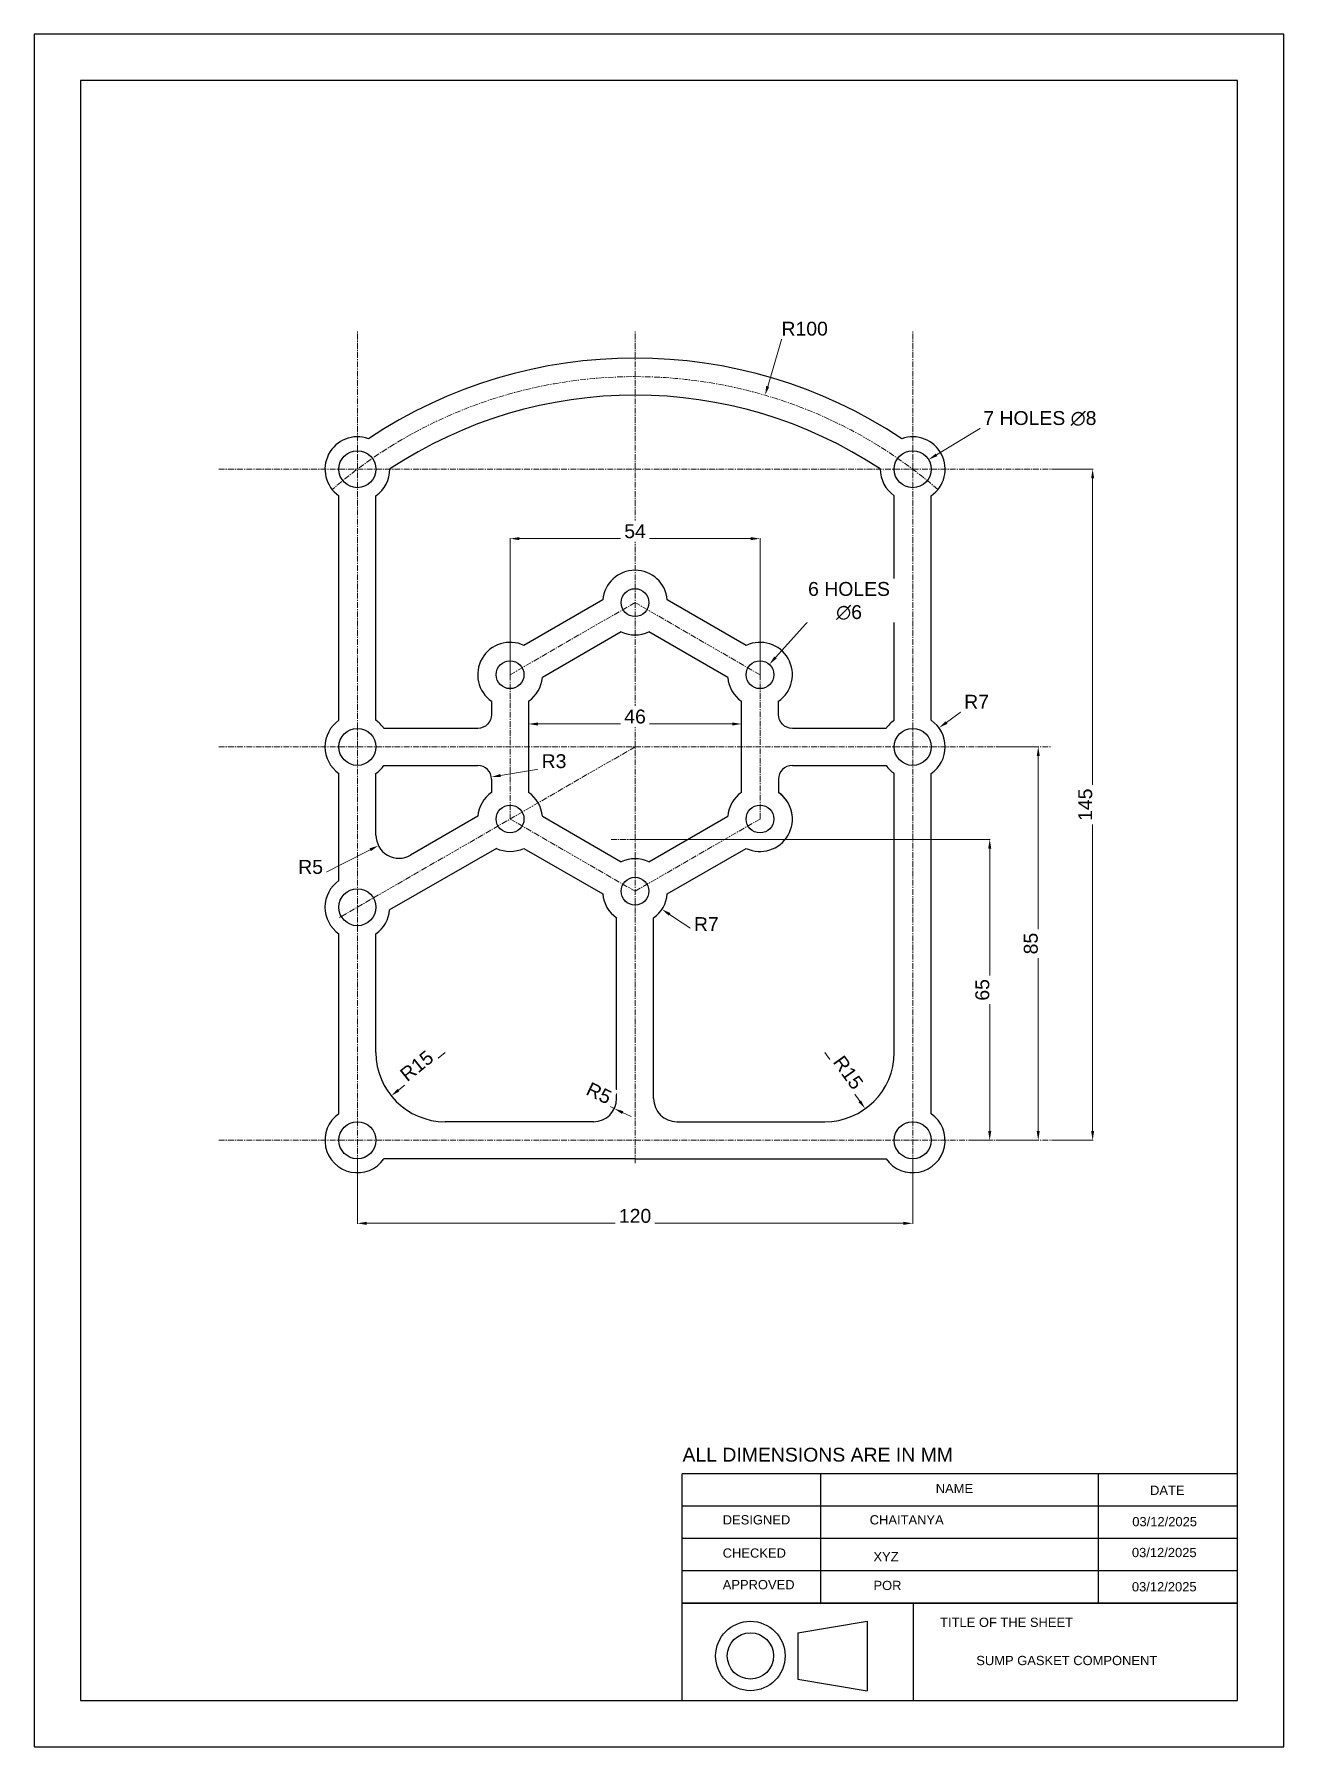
# Model space of a CAD drawing. Header units: millimetres. Extents: x -130 to 140, y -216 to 154.
import ezdxf

# ---------------------------------------------------------------- set-up
doc = ezdxf.new("R2010")
doc.units = ezdxf.units.MM
doc.header["$MEASUREMENT"] = 0
doc.linetypes.add('CENTER', pattern=[2, 1.25, -0.25, 0.25, -0.25])
doc.layers.add('AM_5', color=3, linetype='Continuous', lineweight=15)
doc.layers.add('centerline', color=1, linetype='CENTER', lineweight=15)
doc.layers.add('TEXT', color=254, linetype='Continuous')
doc.styles.get("Standard").update_dxf_attribs({"font": 'arial.ttf'})
doc.dimstyles.new('AM_ANSI$0', dxfattribs={"dimtxt": 3, "dimasz": 2, "dimexe": 0.1, "dimexo": 0.05, "dimgap": 0.06, "dimtad": 1, "dimtoh": 1, "dimdec": 3, "dimzin": 9, "dimdsep": 46, "dimtxsty": 'Standard', "dimcen": 0, "dimclrd": 256, "dimclre": 256, "dimclrt": 256, "dimadec": 0, "dimazin": 2, "dimtp": 0.1, "dimtm": 0.1, "dimtfac": 0.71, "dimtdec": 3, "dimtofl": 0, "dimtmove": 0, "dimatfit": 3, "dimfxl": 1, "dimtfill": 1, "dimtolj": 1, "dimtzin": 7, "dimlwd": -1, "dimlwe": -1, "dimarcsym": 1})
doc.dimstyles.new('AM_ANSI$3', dxfattribs={"dimtxt": 3, "dimasz": 2, "dimexe": 0.1, "dimexo": 0.05, "dimgap": 0.06, "dimtad": 1, "dimtoh": 1, "dimdec": 3, "dimzin": 9, "dimdsep": 46, "dimtxsty": 'Standard', "dimcen": 0, "dimclrd": 256, "dimclre": 256, "dimclrt": 256, "dimadec": 0, "dimazin": 2, "dimtp": 0.1, "dimtm": 0.1, "dimtfac": 0.71, "dimtdec": 3, "dimtofl": 0, "dimtmove": 0, "dimatfit": 0, "dimfxl": 1, "dimtfill": 1, "dimtolj": 1, "dimtzin": 7, "dimlwd": -1, "dimlwe": -1, "dimarcsym": 1})
doc.dimstyles.new('AM_ANSI$4', dxfattribs={"dimtxt": 3, "dimasz": 2, "dimexe": 0.1, "dimexo": 0.05, "dimgap": 0.06, "dimtad": 1, "dimtoh": 1, "dimdec": 3, "dimzin": 9, "dimdsep": 46, "dimtxsty": 'Standard', "dimcen": 0, "dimclrd": 256, "dimclre": 256, "dimclrt": 256, "dimadec": 0, "dimazin": 2, "dimtp": 0.1, "dimtm": 0.1, "dimtfac": 0.71, "dimtdec": 3, "dimtofl": 0, "dimtmove": 0, "dimatfit": 0, "dimfxl": 1, "dimtfill": 1, "dimtolj": 1, "dimtzin": 7, "dimlwd": -1, "dimlwe": -1, "dimarcsym": 1})

# ---------------------------------------------------------------- blocks, each defined once
blk = doc.blocks.new('*D4')
at = {"layer": 'AM_5', "transparency": 16777216}
for p, q in [((-60, -90.02), (-60, -103.04)), ((60, -90.02), (60, -103.04)), ((-58, -102.94), (58, -102.94))]:
    blk.add_line(p, q, dxfattribs=at)
for points in [[(-58, -102.61), (-58, -103.27), (-60, -102.94)], [(58, -102.61), (58, -103.27), (60, -102.94)]]:
    blk.add_solid(points, dxfattribs=at)
at = {"layer": 'Defpoints', "color": 0, "transparency": 16777216}
for p in [(-60, -89.97), (60, -89.97), (60, -102.94)]:
    blk.add_point(p, dxfattribs=at)
at = {"layer": 'AM_5', "transparency": 16777216, "insert": (0, -101.35), "char_height": 3, "attachment_point": 5, "bg_fill": 3, "box_fill_scale": 1.25, "bg_fill_color": 256, "bg_fill_true_color": 13158600, "bg_fill_transparency": 0}
blk.add_mtext('\\A1;120', dxfattribs=at)
blk = doc.blocks.new('*D5')
at = {"layer": 'AM_5', "transparency": 16777216}
for p, q in [((78.45, 0), (87.22, 0)), ((87.12, -83), (87.12, -2)), ((78.45, -85), (87.22, -85))]:
    blk.add_line(p, q, dxfattribs=at)
for points in [[(86.79, -2), (87.46, -2), (87.12, 0)], [(86.79, -83), (87.46, -83), (87.12, -85)]]:
    blk.add_solid(points, dxfattribs=at)
at = {"layer": 'Defpoints', "color": 0, "transparency": 16777216}
for p in [(78.4, 0), (87.12, 0), (78.4, -85)]:
    blk.add_point(p, dxfattribs=at)
at = {"layer": 'AM_5', "transparency": 16777216, "insert": (85.53, -42.5), "char_height": 3, "attachment_point": 5, "rotation": 90, "bg_fill": 3, "box_fill_scale": 1.25, "bg_fill_color": 256, "bg_fill_true_color": 13158600, "bg_fill_transparency": 0}
blk.add_mtext('\\A1;85', dxfattribs=at)
blk = doc.blocks.new('*D6')
at = {"layer": 'AM_5', "transparency": 16777216}
for p, q in [((0.05, -20), (76.74, -20)), ((76.64, -83), (76.64, -22)), ((72.34, -85), (76.74, -85))]:
    blk.add_line(p, q, dxfattribs=at)
for points in [[(76.3, -22), (76.97, -22), (76.64, -20)], [(76.3, -83), (76.97, -83), (76.64, -85)]]:
    blk.add_solid(points, dxfattribs=at)
at = {"layer": 'Defpoints', "color": 0, "transparency": 16777216}
for p in [(0, -20), (76.64, -20), (72.29, -85)]:
    blk.add_point(p, dxfattribs=at)
at = {"layer": 'AM_5', "transparency": 16777216, "insert": (75.05, -52.5), "char_height": 3, "attachment_point": 5, "rotation": 90, "bg_fill": 3, "box_fill_scale": 1.25, "bg_fill_color": 256, "bg_fill_true_color": 13158600, "bg_fill_transparency": 0}
blk.add_mtext('\\A1;65', dxfattribs=at)
blk = doc.blocks.new('*D7')
at = {"layer": 'AM_5', "transparency": 16777216}
for p, q in [((90.02, 60), (98.98, 60)), ((98.88, 58), (98.88, -83)), ((90.02, -85), (98.98, -85))]:
    blk.add_line(p, q, dxfattribs=at)
for points in [[(98.55, 58), (99.21, 58), (98.88, 60)], [(98.55, -83), (99.21, -83), (98.88, -85)]]:
    blk.add_solid(points, dxfattribs=at)
at = {"layer": 'Defpoints', "color": 0, "transparency": 16777216}
for p in [(89.97, 60), (89.97, -85), (98.88, -85)]:
    blk.add_point(p, dxfattribs=at)
at = {"layer": 'AM_5', "transparency": 16777216, "insert": (97.29, -12.5), "char_height": 3, "attachment_point": 5, "rotation": 90, "bg_fill": 3, "box_fill_scale": 1.25, "bg_fill_color": 256, "bg_fill_true_color": 13158600, "bg_fill_transparency": 0}
blk.add_mtext('\\A1;145', dxfattribs=at)
blk = doc.blocks.new('*D8')
at = {"layer": 'AM_5', "transparency": 16777216}
for p, q in [((-27, 15.64), (-27, 45.09)), ((-25, 44.99), (25, 44.99)), ((27, 15.64), (27, 45.09))]:
    blk.add_line(p, q, dxfattribs=at)
for points in [[(-25, 45.33), (-25, 44.66), (-27, 44.99)], [(25, 45.33), (25, 44.66), (27, 44.99)]]:
    blk.add_solid(points, dxfattribs=at)
at = {"layer": 'Defpoints', "color": 0, "transparency": 16777216}
for p in [(27, 44.99), (-27, 15.59), (27, 15.59)]:
    blk.add_point(p, dxfattribs=at)
at = {"layer": 'AM_5', "transparency": 16777216, "insert": (0, 46.58), "char_height": 3, "attachment_point": 5, "bg_fill": 3, "box_fill_scale": 1.25, "bg_fill_color": 256, "bg_fill_true_color": 13158600, "bg_fill_transparency": 0}
blk.add_mtext('\\A1;54', dxfattribs=at)
blk = doc.blocks.new('*D9')
at = {"layer": 'AM_5', "transparency": 16777216}
for p, q in [((-23, 3.38), (-23, 5.05)), ((-21, 4.95), (21, 4.95)), ((23, 3.38), (23, 5.05))]:
    blk.add_line(p, q, dxfattribs=at)
for points in [[(-21, 5.28), (-21, 4.61), (-23, 4.95)], [(21, 5.28), (21, 4.61), (23, 4.95)]]:
    blk.add_solid(points, dxfattribs=at)
at = {"layer": 'Defpoints', "color": 0, "transparency": 16777216}
for p in [(23, 4.95), (-23, 3.33), (23, 3.33)]:
    blk.add_point(p, dxfattribs=at)
at = {"layer": 'AM_5', "transparency": 16777216, "insert": (0, 6.54), "char_height": 3, "attachment_point": 5, "bg_fill": 3, "box_fill_scale": 1.25, "bg_fill_color": 256, "bg_fill_true_color": 13158600, "bg_fill_transparency": 0}
blk.add_mtext('\\A1;46', dxfattribs=at)
blk = doc.blocks.new('*D10')
at = {"layer": 'AM_5', "transparency": 16777216}
for p, q in [((7.47, -36.19), (12.92, -39.85)), ((12.92, -39.85), (17.81, -39.85))]:
    blk.add_line(p, q, dxfattribs=at)
blk.add_solid([(7.66, -35.92), (7.29, -36.47), (5.81, -35.08)], dxfattribs=at)
at = {"layer": 'Defpoints', "color": 0, "transparency": 16777216}
for p in [(0, -31.18), (5.81, -35.08)]:
    blk.add_point(p, dxfattribs=at)
at = {"layer": 'AM_5', "transparency": 16777216, "insert": (15.4, -38.29), "char_height": 3, "attachment_point": 5, "bg_fill": 3, "box_fill_scale": 1.25, "bg_fill_color": 256, "bg_fill_true_color": 13158600, "bg_fill_transparency": 0}
blk.add_mtext('\\A1;R7', dxfattribs=at)
blk = doc.blocks.new('*D11')
at = {"layer": 'AM_5', "transparency": 16777216}
blk.add_line((-29.07, -6.19), (-19.99, -4.7), dxfattribs=at)
blk.add_solid([(-29.12, -5.86), (-29.01, -6.52), (-31.04, -6.51)], dxfattribs=at)
at = {"layer": 'Defpoints', "color": 0, "transparency": 16777216}
for p in [(-34, -7), (-31.04, -6.51)]:
    blk.add_point(p, dxfattribs=at)
at = {"layer": 'AM_5', "transparency": 16777216, "insert": (-17.51, -3.11), "char_height": 3, "attachment_point": 5, "bg_fill": 3, "box_fill_scale": 1.25, "bg_fill_color": 256, "bg_fill_true_color": 13158600, "bg_fill_transparency": 0}
blk.add_mtext('\\A1;R3', dxfattribs=at)
blk = doc.blocks.new('*D12')
at = {"layer": 'AM_5', "transparency": 16777216}
for p, q in [((-57.24, -22.23), (-67.62, -27.53)), ((-67.62, -27.53), (-72.54, -27.53))]:
    blk.add_line(p, q, dxfattribs=at)
blk.add_solid([(-57.39, -21.94), (-57.08, -22.53), (-55.45, -21.33)], dxfattribs=at)
at = {"layer": 'Defpoints', "color": 0, "transparency": 16777216}
for p in [(-55.45, -21.33), (-51, -19.05)]:
    blk.add_point(p, dxfattribs=at)
at = {"layer": 'AM_5', "transparency": 16777216, "insert": (-70.11, -25.95), "char_height": 3, "attachment_point": 5, "bg_fill": 3, "box_fill_scale": 1.25, "bg_fill_color": 256, "bg_fill_true_color": 13158600, "bg_fill_transparency": 0}
blk.add_mtext('\\A1;R5', dxfattribs=at)
blk = doc.blocks.new('*D13')
at = {"layer": 'AM_5', "transparency": 16777216}
blk.add_line((-41, -66), (-51.13, -74.15), dxfattribs=at)
blk.add_solid([(-51.34, -73.89), (-50.92, -74.41), (-52.68, -75.41)], dxfattribs=at)
at = {"layer": 'Defpoints', "color": 0, "transparency": 16777216}
blk.add_point((-52.68, -75.41), dxfattribs=at)
at = {"layer": 'AM_5', "transparency": 16777216, "insert": (-47.17, -68.92), "char_height": 3, "attachment_point": 5, "rotation": 38.8326, "bg_fill": 3, "box_fill_scale": 1.25, "bg_fill_color": 256, "bg_fill_true_color": 13158600, "bg_fill_transparency": 0}
blk.add_mtext('\\A1;R15', dxfattribs=at)
at = {"layer": 'Defpoints', "color": 0, "transparency": 16777216}
blk.add_point((-41, -66), dxfattribs=at)
blk = doc.blocks.new('*D14')
at = {"layer": 'AM_5', "transparency": 16777216}
for p, q in [((-9, -76), (-6.29, -77.29)), ((-4.49, -78.15), (-6.29, -77.29)), ((-2.68, -79.01), (-0.87, -79.87))]:
    blk.add_line(p, q, dxfattribs=at)
blk.add_solid([(-2.54, -78.71), (-2.82, -79.31), (-4.49, -78.15)], dxfattribs=at)
at = {"layer": 'AM_5', "transparency": 16777216, "insert": (-7.79, -74.82), "char_height": 3, "attachment_point": 5, "rotation": 334.528, "bg_fill": 3, "box_fill_scale": 1.25, "bg_fill_color": 256, "bg_fill_true_color": 13158600, "bg_fill_transparency": 0}
blk.add_mtext('\\A1;R5', dxfattribs=at)
at = {"layer": 'Defpoints', "color": 0, "transparency": 16777216}
for p in [(-9, -76), (-4.49, -78.15)]:
    blk.add_point(p, dxfattribs=at)
blk = doc.blocks.new('*D15')
at = {"layer": 'AM_5', "transparency": 16777216}
blk.add_line((41, -66), (48.56, -76.57), dxfattribs=at)
blk.add_solid([(48.84, -76.38), (48.29, -76.77), (49.73, -78.2)], dxfattribs=at)
at = {"layer": 'Defpoints', "color": 0, "transparency": 16777216}
blk.add_point((49.73, -78.2), dxfattribs=at)
at = {"layer": 'AM_5', "transparency": 16777216, "insert": (46.07, -70.35), "char_height": 3, "attachment_point": 5, "rotation": 305.5855, "bg_fill": 3, "box_fill_scale": 1.25, "bg_fill_color": 256, "bg_fill_true_color": 13158600, "bg_fill_transparency": 0}
blk.add_mtext('\\A1;R15', dxfattribs=at)
at = {"layer": 'Defpoints', "color": 0, "transparency": 16777216}
blk.add_point((41, -66), dxfattribs=at)
blk = doc.blocks.new('*D16')
at = {"layer": 'AM_5', "transparency": 16777216}
for p, q in [((65.14, 63.1), (75.38, 69.28)), ((75.38, 69.28), (99.51, 69.28))]:
    blk.add_line(p, q, dxfattribs=at)
blk.add_solid([(64.97, 63.39), (65.31, 62.81), (63.42, 62.07)], dxfattribs=at)
at = {"layer": 'Defpoints', "color": 0, "transparency": 16777216}
for p in [(63.42, 62.07), (56.58, 57.93)]:
    blk.add_point(p, dxfattribs=at)
at = {"layer": 'AM_5', "transparency": 16777216, "insert": (87.48, 70.95), "char_height": 3, "attachment_point": 5, "bg_fill": 3, "box_fill_scale": 1.25, "bg_fill_color": 256, "bg_fill_true_color": 13158600, "bg_fill_transparency": 0}
blk.add_mtext('\\A1;7 HOLES ∅8', dxfattribs=at)
blk = doc.blocks.new('*D17')
at = {"layer": 'AM_5', "transparency": 16777216}
for p, q in [((30.34, 19.31), (37.52, 27.33)), ((37.52, 27.33), (54.91, 27.33))]:
    blk.add_line(p, q, dxfattribs=at)
blk.add_solid([(30.09, 19.53), (30.58, 19.09), (29, 17.82)], dxfattribs=at)
at = {"layer": 'Defpoints', "color": 0, "transparency": 16777216}
for p in [(29, 17.82), (25, 13.35)]:
    blk.add_point(p, dxfattribs=at)
at = {"layer": 'AM_5', "transparency": 16777216, "insert": (46.24, 31.53), "char_height": 3, "attachment_point": 5, "bg_fill": 3, "box_fill_scale": 1.25, "bg_fill_color": 256, "bg_fill_true_color": 13158600, "bg_fill_transparency": 0}
blk.add_mtext('\\A1;6 HOLES ^J∅6', dxfattribs=at)
blk = doc.blocks.new('*D18')
at = {"layer": 'AM_5', "transparency": 16777216}
for p, q in [((67.29, 5.27), (71.32, 8.19)), ((71.32, 8.19), (76.22, 8.19))]:
    blk.add_line(p, q, dxfattribs=at)
blk.add_solid([(67.1, 5.54), (67.49, 5), (65.67, 4.1)], dxfattribs=at)
at = {"layer": 'Defpoints', "color": 0, "transparency": 16777216}
for p in [(65.67, 4.1), (60, 0)]:
    blk.add_point(p, dxfattribs=at)
at = {"layer": 'AM_5', "transparency": 16777216, "insert": (73.8, 9.75), "char_height": 3, "attachment_point": 5, "bg_fill": 3, "box_fill_scale": 1.25, "bg_fill_color": 256, "bg_fill_true_color": 13158600, "bg_fill_transparency": 0}
blk.add_mtext('\\A1;R7', dxfattribs=at)
blk = doc.blocks.new('*D19')
at = {"layer": 'AM_5', "transparency": 16777216}
for p, q in [((28.66, 77.89), (31.84, 88.75)), ((31.84, 88.75), (41.39, 88.75))]:
    blk.add_line(p, q, dxfattribs=at)
blk.add_solid([(28.34, 77.98), (28.98, 77.8), (28.1, 75.97)], dxfattribs=at)
at = {"layer": 'Defpoints', "color": 0, "transparency": 16777216}
for p in [(28.1, 75.97), (0, -20)]:
    blk.add_point(p, dxfattribs=at)
at = {"layer": 'AM_5', "transparency": 16777216, "insert": (36.65, 90.34), "char_height": 3, "attachment_point": 5, "bg_fill": 3, "box_fill_scale": 1.25, "bg_fill_color": 256, "bg_fill_true_color": 13158600, "bg_fill_transparency": 0}
blk.add_mtext('\\A1;R100', dxfattribs=at)
blk = doc.blocks.new('3rd Angle Projection Symbol')
for p, q in [((40.9, 20), (100.9, 30)), ((100.9, 30), (100.9, -30)), ((40.9, 20), (40.9, -20)), ((40.9, -20), (100.9, -30))]:
    blk.add_line(p, q)
for radius in [30, 20]:
    blk.add_circle((0, 0), radius)
blk = doc.blocks.new('CLASS WORK CADD CENTER 3ED ANGLE')
at = {"layer": 'TEXT'}
for p, q in [((-120, 21), (-120, 49)), ((0, 49), (-120, 49)), ((-90, 21), (-90, 49)), ((-30, 21), (-30, 49)), ((0, 21), (0, 49)), ((0, 42), (-120, 42)), ((0, 35), (-120, 35)), ((0, 28), (-120, 28)), ((-120, 0), (-120, 21)), ((0, 21), (-120, 21)), ((-120, 21), (0, 21)), ((-70, 0), (-70, 21)), ((0, 0), (0, 21)), ((-120, 0), (0, 0))]:
    blk.add_line(p, q, dxfattribs=at)
at = {"layer": 'TEXT', "xscale": 0.25, "yscale": 0.25, "zscale": 0.25}
blk.add_blockref('3rd Angle Projection Symbol', (-105.26, 9.61), dxfattribs=at)
at = {"layer": 'TEXT', "attachment_point": 1}
for s, width, insert, char_height in [('ALL DIMENSIONS ARE IN MM', 72.2562, (-119.92, 54.6), 3), ('NAME', 21.3126, (-65.2, 46.79), 2), ('DATE', 21.3126, (-18.89, 46.41), 2), ('DESIGNED', 21.3126, (-111.23, 40.03), 2), ('CHECKED', 21.3126, (-111.23, 32.85), 2), ('APPROVED', 21.3126, (-111.23, 26.02), 2), ('TITLE OF THE SHEET', 72.2562, (-64.25, 17.89), 2)]:
    blk.add_mtext_dynamic_manual_height_columns(s, width=width, gutter_width=1, heights=[0], dxfattribs=dict(at, insert=insert, char_height=char_height))
at = {"layer": 'TEXT'}
for tag, p in [('ABC', (-79.47, 38.03)), ('01/01/2000', (-22.73, 37.63)), ('RR', (-78.65, 30.07)), ('01/01/2000', (-22.81, 30.97)), ('CC', (-78.65, 23.85)), ('01/01/2000', (-22.81, 23.57)), ('ABCD', (-56.44, 7.63))]:
    blk.add_attdef(tag, p, '', height=2, dxfattribs=at)

msp = doc.modelspace()

# ---------------------------------------------------------------- linework, layer by layer
for p, q in [((-64, 5.7446), (-64, 54.2554)), ((-56, 5.7446), (-56, 54.2554)), ((56, 5.7446), (56, 54.2554)), ((64, 5.7446), (64, 54.2554)), ((-64, -28.8965), (-64, -5.7446)), ((-56, -19.0526), (-56, -5.7446)), ((-54.2554, -4), (-34, -4)), ((-31, -7), (-31, -9.8439)), ((31, -7), (31, -9.8439)), ((34, -4), (54.2554, -4)), ((56, -66), (56, -5.7446)), ((64, -79.2554), (64, -5.7446)), ((-33.9749, -14.9966), (-48.5, -23.3827)), ((-29.9749, -21.9248), (-53.0251, -35.2328)), ((-4, -76), (-4, -36.9215)), ((4, -76), (4, -36.9215)), ((-64, -79.2554), (-64, -40.3856)), ((-56, -66), (-56, -40.3856)), ((-9, -81), (-41, -81)), ((9, -81), (41, -81)), ((0, -89), (-54.2554, -89)), ((0, -89), (54.2554, -89))]:
    msp.add_line(p, q)
for points in [[(-6.9749, 31.7687), (-24.0251, 21.9248)], [(24.0251, 21.9248), (6.9749, 31.7687)], [(-2.9749, 24.8405), (-20.0251, 14.9966)], [(20.0251, 14.9966), (2.9749, 24.8405)], [(-23, 9.8439), (-23, -9.8439)], [(23, -9.8439), (23, 9.8439)], [(-20.0251, -14.9966), (-2.9749, -24.8405)], [(2.9749, -24.8405), (20.0251, -14.9966)], [(-24.0251, -21.9248), (-6.9749, -31.7687)], [(6.9749, -31.7687), (24.0251, -21.9248)]]:
    msp.add_lwpolyline(points)
for points in [[(-31, 9.8439), (-31, 7, -0.41421356), (-34, 4), (-54.2554, 4)], [(54.2554, 4), (34, 4, -0.41421356), (31, 7), (31, 9.8439)]]:
    msp.add_lwpolyline(points, format="xyb")
for centre, radius in [((-60, 60), 4), ((60, 60), 4), ((0, 31.1769), 3), ((-27, 15.5885), 3), ((27, 15.5885), 3), ((-60, 0), 4), ((60, 0), 4), ((-27, -15.5885), 3), ((27, -15.5885), 3), ((0, -31.1769), 3), ((-60, -34.641), 4), ((-60, -85), 4), ((60, -85), 4)]:
    msp.add_circle(centre, radius)
for centre, radius, start, end in [((0, -20), 104, 56.358005, 123.641995), ((0, -20), 96, 56.489847, 123.510153), ((-60, 60), 7, 70.090026, 235.150095), ((60, 60), 7, 304.849905, 109.909974), ((-60, 60), 7, 304.849905, 0.357266), ((60, 60), 7, 179.642734, 235.150095), ((0, 31.1769), 7, 4.849905, 175.150095), ((-27, 15.5885), 7, 64.849905, 235.150095), ((0, 31.1769), 7, 244.849905, 295.150095), ((27, 15.5885), 7, 304.849905, 115.150095), ((-27, 15.5885), 7, 304.849905, 355.150095), ((27, 15.5885), 7, 184.849905, 235.150095), ((-60, 0), 7, 124.849905, 235.150095), ((-60, 0), 7, 34.849905, 55.150095), ((60, 0), 7, 124.849905, 145.150095), ((60, 0), 7, 304.849905, 55.150095), ((-60, 0), 7, 304.849905, 325.150095), ((-34, -7), 3, 360, 90), ((34, -7), 3, 90, 180), ((60, 0), 7, 214.849905, 235.150095), ((-27, -15.5885), 7, 124.849905, 175.150095), ((-27, -15.5885), 7, 4.849905, 55.150095), ((27, -15.5885), 7, 124.849905, 175.150095), ((27, -15.5885), 7, 244.849905, 55.150095), ((27, -15.5885), 7, 4.849905, 55.150095), ((-51, -19.0526), 5, 180, 300), ((-27, -15.5885), 7, 244.849905, 295.150095), ((-27, -15.5885), 7, 244.849905, 295.150095), ((0, -31.1769), 7, 64.849905, 115.150095), ((-60, -34.641), 7, 124.849905, 235.150095), ((0, -31.1769), 7, 184.849905, 235.150095), ((0, -31.1769), 7, 304.849905, 355.150095), ((-60, -34.641), 7, 304.849905, 355.150095), ((-41, -66), 15, 180, 270), ((41, -66), 15, 270, 0), ((-9, -76), 5, 270, 0), ((9, -76), 5, 180, 270), ((-60, -85), 7, 124.849905, 325.150095), ((60, -85), 7, 214.849905, 55.150095)]:
    msp.add_arc(centre, radius, start, end)
at = {"layer": 'centerline'}
for p, q in [((-60, -89.9707), (-60, 89.9707)), ((0, -89.9707), (0, 89.9707)), ((60, -89.9707), (60, 89.9707)), ((-89.9707, 60), (89.9707, 60)), ((-89.9707, 0), (89.9707, 0)), ((0, 0), (-64, -36.9504)), ((-5.1906, -20), (5.1906, -20)), ((-89.9707, -85), (89.9707, -85))]:
    msp.add_line(p, q, dxfattribs=at)
msp.add_lwpolyline([(-27, -15.5885), (0, -31.1769), (27, -15.5885), (27, 15.5885), (0, 31.1769), (-27, 15.5885)], close=True, dxfattribs=at)
msp.add_arc((0, -20), 100, 49.118578, 130.881422, dxfattribs=at)

# ---------------------------------------------------------------- block references
at = {"layer": 'TEXT'}
ref = msp.add_blockref('CLASS WORK CADD CENTER 3ED ANGLE', (130.1743, -206.0293), dxfattribs=at)
ref.add_attrib('ABCD', 'SUMP GASKET COMPONENT', (73.7301, -198.3959), dxfattribs={"height": 2})
ref.add_attrib('ABC', 'CHAITANYA', (50.7056, -168.0031), dxfattribs={"height": 2})
ref.add_attrib('RR', 'XYZ', (51.5207, -175.9583), dxfattribs={"height": 2})
ref.add_attrib('CC', 'POR', (51.5207, -182.176), dxfattribs={"height": 2})
ref.add_attrib('01/01/2000', '03/12/2025', (107.4431, -168.3958), dxfattribs={"height": 2})
ref.add_attrib('01/01/2000', '03/12/2025', (107.3617, -175.0641), dxfattribs={"height": 2})
ref.add_attrib('01/01/2000', '03/12/2025', (107.3617, -182.4642), dxfattribs={"height": 2})

# ---------------------------------------------------------------- next in the draw order: dimensions: what is measured, and where the dimension line sits
at = {"layer": 'AM_5'}
for base, p1, p2, picture, middle in [((98.8803, -85), (89.9707, 60), (89.9707, -85), '*D7', (97.2885, -12.5)), ((87.1232, 0), (78.4035, -85), (78.4035, 0), '*D5', (85.5315, -42.5))]:
    dim = msp.add_linear_dim(base=base, p1=p1, p2=p2, angle=90, dimstyle='AM_ANSI$0', dxfattribs=at)
    dim.commit()
    dim.dimension.update_dxf_attribs({"geometry": picture, "text_midpoint": middle})
for base, p1, p2, picture, middle in [((27, 44.995), (-27, 15.5885), (27, 15.5885), '*D8', (0, 46.5806)), ((23, 4.946), (-23, 3.3325), (23, 3.3325), '*D9', (0, 6.5377))]:
    dim = msp.add_linear_dim(base=base, p1=p1, p2=p2, dimstyle='AM_ANSI$0', dxfattribs=at)
    dim.commit()
    dim.dimension.update_dxf_attribs({"geometry": picture, "text_midpoint": middle})
for center, mpoint, picture, middle in [((-34, -7), (-31.0395, -6.5149), '*D11', (-17.5088, -4.7041)), ((-51, -19.0526), (-55.4537, -21.3251), '*D12', (-70.106, -27.531)), ((-41, -66), (-52.6847, -75.4057), '*D13', (-46.1684, -70.1603))]:
    dim = msp.add_radius_dim(center=center, mpoint=mpoint, dimstyle='AM_ANSI$4', dxfattribs=at)
    dim.commit()
    dim.dimension.update_dxf_attribs({"geometry": picture, "text_midpoint": middle, "dimtype": 164})
dim = msp.add_linear_dim(base=(60, -102.9409), p1=(-60, -89.9707), p2=(60, -89.9707), angle=0, dimstyle='AM_ANSI$0', override={"dimpost": ''}, dxfattribs=at)
dim.commit()
dim.dimension.update_dxf_attribs({"geometry": '*D4', "text_midpoint": (0, -101.3492)})

# ---------------------------------------------------------------- next in the draw order: dimensions: what is measured, and where the dimension line sits
dim = msp.add_diameter_dim_2p(p1=(56.5751, 57.9335), p2=(63.4249, 62.0665), text='7 HOLES <>', dimstyle='AM_ANSI$3', dxfattribs=at)
dim.commit()
dim.dimension.update_dxf_attribs({"geometry": '*D16', "text_midpoint": (87.4769, 69.2792), "dimtype": 163})
dim = msp.add_diameter_dim_2p(p1=(24.9981, 13.3541), p2=(29.0019, 17.8228), text='6 HOLES ^J<>', dimstyle='AM_ANSI$3', override={"dimpost": ''}, dxfattribs=at)
dim.commit()
dim.dimension.update_dxf_attribs({"geometry": '*D17', "text_midpoint": (46.2434, 27.3303), "dimtype": 163})
dim = msp.add_radius_dim(center=(60, 0), mpoint=(65.6717, 4.1026), dimstyle='AM_ANSI$4', override={"dimpost": ''}, dxfattribs=at)
dim.commit()
dim.dimension.update_dxf_attribs({"geometry": '*D18', "text_midpoint": (73.8029, 8.1912), "dimtype": 164})
dim = msp.add_linear_dim(base=(76.6381, -20), p1=(72.2907, -85), p2=(0, -20), angle=90, dimstyle='AM_ANSI$0', dxfattribs=at)
dim.commit()
dim.dimension.update_dxf_attribs({"geometry": '*D6', "text_midpoint": (75.0464, -52.5)})

# ---------------------------------------------------------------- next in the draw order: dimensions: what is measured, and where the dimension line sits
dim = msp.add_radius_dim(center=(0, -20), mpoint=(28.0988, 75.9711), dimstyle='AM_ANSI$4', override={"dimpost": ''}, dxfattribs=at)
dim.commit()
dim.dimension.update_dxf_attribs({"geometry": '*D19', "text_midpoint": (36.6456, 88.7528), "dimtype": 164})
for center, mpoint, picture, middle in [((0, -31.1769), (5.812, -35.0783), '*D10', (15.3961, -39.8479)), ((41, -66), (49.7287, -78.1987), '*D15', (44.7763, -71.2774)), ((-9, -76), (-4.486, -78.1503), '*D14', (-8.4707, -76.2521))]:
    dim = msp.add_radius_dim(center=center, mpoint=mpoint, dimstyle='AM_ANSI$4', dxfattribs=at)
    dim.commit()
    dim.dimension.update_dxf_attribs({"geometry": picture, "text_midpoint": middle, "dimtype": 164})

# ---------------------------------------------------------------- next in the draw order: linework, layer by layer
at = {"layer": 'TEXT'}
for points in [[(-129.8257, -216.0293), (140.1743, -216.0293), (140.1743, 153.9707), (-129.8257, 153.9707)], [(-119.8257, -206.0293), (130.1743, -206.0293), (130.1743, 143.9707), (-119.8257, 143.9707)]]:
    msp.add_lwpolyline(points, close=True, dxfattribs=at)

doc.saveas('drawing.dxf')
